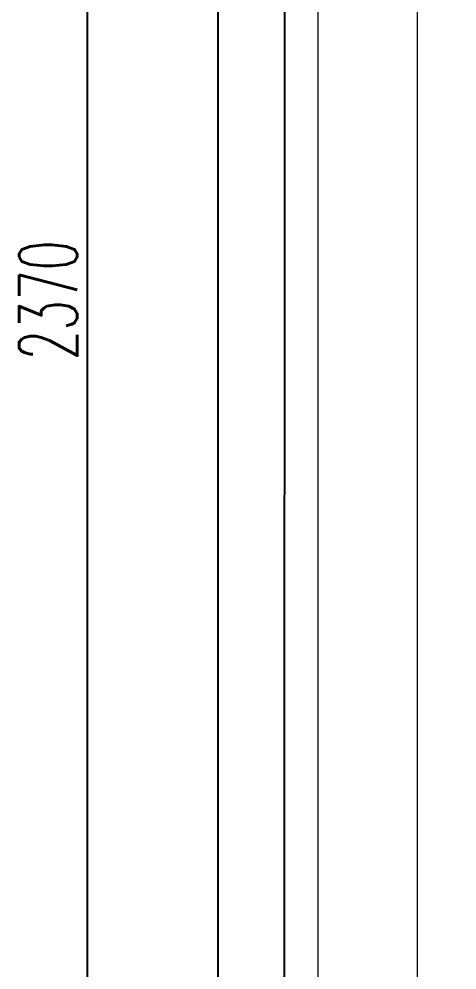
# Model space of a CAD drawing. Header units: inches. Extents: x 24920 to 61775, y 10942 to 38819.
# Drawn here: x 30464 to 31122, y 12422 to 13852 of the extents above; entities that cross this region are included whole.
import ezdxf

# ---------------------------------------------------------------- set-up
doc = ezdxf.new("R2010")
doc.units = ezdxf.units.IN
doc.header["$MEASUREMENT"] = 0
doc.header["$PDMODE"] = 1
for name, color, linetype in [('01-wall-new', 2, 'Continuous'), ('01TOILET', 4, 'Continuous'), ('01装饰线', 6, 'Continuous')]:
    doc.layers.add(name, color=color, linetype=linetype)
doc.styles.add('DIM', font='simplex.shx', dxfattribs={"width": 0.6, "bigfont": 'extfont.shx'})
doc.dimstyles.new('1比25', dxfattribs={"dimscale": 25, "dimtxt": 3.5, "dimasz": 1, "dimexe": 1, "dimexo": 1, "dimgap": 0.6, "dimtad": 1, "dimdec": 0, "dimrnd": 5, "dimzin": 0, "dimdsep": 46, "dimtxsty": 'DIM', "dimblk": 'ARCHTICK', "dimcen": 0.09, "dimdle": 1, "dimclrd": 1, "dimclre": 1, "dimclrt": 1, "dimadec": 0, "dimazin": 0, "dimtfac": 1, "dimtdec": 0, "dimtix": 1, "dimtmove": 2, "dimatfit": 3, "dimldrblk": '引线箭头（自定义）', "dimfxl": 0, "dimtolj": 1, "dimtzin": 0, "dimarcsym": 0})

# ---------------------------------------------------------------- blocks, each defined once
blk = doc.blocks.new('_ArchTick')
at = {"color": 0, "linetype": 'ByBlock', "const_width": 0.4}
blk.add_lwpolyline([(-0.5, -0.5), (0.5, 0.5)], dxfattribs=at)
blk = doc.blocks.new('*D1363')
at = {"color": 1, "lineweight": -2, "transparency": 16777216}
for p, q in [((-24688.2, 16651.4), (-24688.2, 14231.5)), ((-24538.2, 16626.4), (-24713.2, 16626.4)), ((-24538.2, 14256.5), (-24713.2, 14256.5))]:
    blk.add_line(p, q, dxfattribs=at)
at = {"layer": 'Defpoints', "color": 0, "transparency": 16777216}
for p in [(-23996.8, 16626.4), (-24688.2, 14256.5), (-24092, 14256.5)]:
    blk.add_point(p, dxfattribs=at)
at = {"color": 1, "lineweight": -2, "transparency": 16777216, "xscale": 25, "yscale": 25, "zscale": 25}
for p, rotation in [((-24688.2, 16626.4), 90), ((-24688.2, 14256.5), 270)]:
    blk.add_blockref('_ArchTick', p, dxfattribs=dict(at, rotation=rotation))
at = {"color": 1, "transparency": 16777216, "insert": (-24746.9, 15441.4), "char_height": 87.5, "attachment_point": 5, "rotation": 90, "style": 'DIM'}
blk.add_mtext('\\A1;2370', dxfattribs=at)
blk = doc.blocks.new('引线箭头（自定义）')
at = {"linetype": 'ByBlock', "lineweight": -2}
h = blk.add_hatch(color=8, dxfattribs=at)
h.dxf.hatch_style = 1
h.paths.add_polyline_path([(-1.195, -0.955), (-0.315, 0), (-1.201, 0.958), (-0.912, 1.212), (0, 0), (-0.912, -1.209)])
at = {"color": 0, "linetype": 'ByBlock', "lineweight": -2}
blk.add_line((-0.315, 0), (-4.751, 0), dxfattribs=at)
blk.add_lwpolyline([(-1.195, -0.955), (-0.315, 0), (-1.201, 0.958), (-0.912, 1.212), (0, 0), (-0.912, -1.209)], close=True, dxfattribs=at)
blk = doc.blocks.new('A$C43eeee79')
at = {"layer": '01-wall-new', "color": 4, "ltscale": 5}
for p, q in [((298.7, 3269.9), (298.6, 600)), ((399.1, 700), (399.4, 3169.9))]:
    blk.add_line(p, q, dxfattribs=at)
at = {"layer": '01TOILET', "lineweight": 15}
blk.add_lwpolyline([(449.1, 2770.9), (449.1, 750)], dxfattribs=at)
at = {"layer": '01TOILET', "color": 1, "lineweight": 15}
blk.add_lwpolyline([(449.1, 750), (599.1, 750), (599.1, 2769.9)], dxfattribs=at)
at = {"layer": '01装饰线', "color": 3, "linetype": 'Continuous', "lineweight": 13, "flags": 128}
blk.add_lwpolyline([(5219.1, 1731.4), (5219.2, 2481.3), (3329.1, 2481.3), (3328.7, 3119.9), (749.1, 3119.9, 0.414214), (449.1, 2819.9), (449.1, 750), (1379.1, 750)], format="xyb", dxfattribs=at)
dim = blk.add_linear_dim(base=(102.5, 750), p1=(793.9, 3119.9), p2=(698.7, 750), angle=270, dimstyle='1比25')
dim.commit()
dim.dimension.update_dxf_attribs({"geometry": '*D1363', "text_midpoint": (43.7, 1935), "insert": (24790.7, -13506.5)})

msp = doc.modelspace()

# ---------------------------------------------------------------- block references
msp.add_blockref('A$C43eeee79', (30463.9, 11494.3))

doc.saveas('drawing.dxf')
